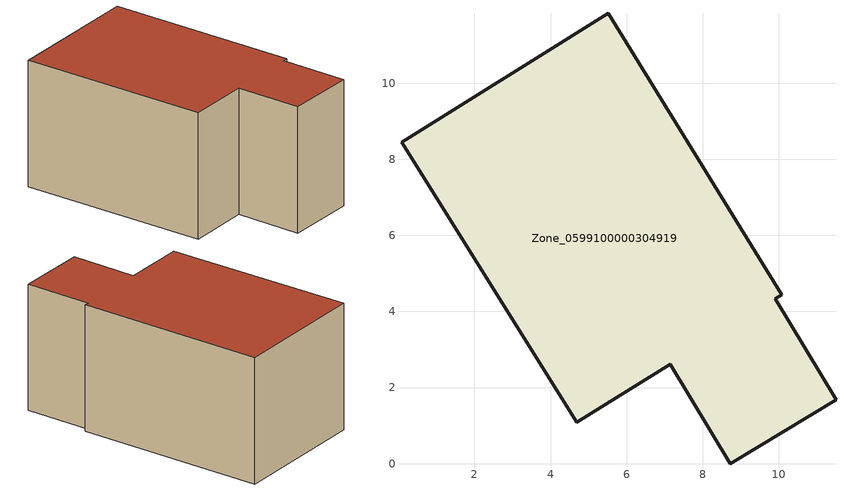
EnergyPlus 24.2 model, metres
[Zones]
Zone_0599100000304919
 floor ground (C_G): 10.08,4.44 9.91,4.33 11.51,1.68 8.72,0 7.15,2.62 4.69,1.09 0.08,8.45 5.52,11.84 z0
 wall outside (C_F): 0.08,8.45 4.69,1.09 7.15,2.62 8.72,0 11.51,1.68 9.91,4.33 10.08,4.44 5.52,11.84 0.08,8.45 z0:5.83
 roof outside (C_R): 11.51,1.68 9.91,4.33 10.08,4.44 5.52,11.84 0.08,8.45 4.69,1.09 7.15,2.62 8.72,0 z5.83
[BUILDING]
Pand.0599100000304919: North Axis=0; Terrain=City; Loads Convergence Tolerance Value=0.04; Temperature Convergence Tolerance Value=0.4; Solar Distribution=FullExterior; Maximum Number of Warmup Days=25; Minimum Number of Warmup Days=1
[Site:Location]
Rotterdam.The.Hague.AP_ZH_NLD Design_Conditions: Latitude=51.96; Longitude=4.45; Time Zone=1; Elevation=-4.5
[SITE:GROUNDTEMPERATURE:BUILDINGSURFACE]
18, 18, 18, 18, 18, 18, 18, 18, 18, 18, 18, 18
[MATERIAL] Thermal Absorptance=0.9; Solar Absorptance=0.7; Visible Absorptance=0.7
Name | Roughness | Thickness | Conductivity | Density | Specific Heat
G.TC.1965-1974 | MediumSmooth | 0.15 | 0.882353 | 540 | 1210
F.TC.1965-1974 | Rough | 0.3 | 0.697674 | 1920 | 840
R.TC.1965-1974 | MediumRough | 0.2 | 0.232558 | 1500 | 1000
[CONSTRUCTION]
C_G: G.TC.1965-1974
C_F: F.TC.1965-1974
C_R: R.TC.1965-1974
[ZONE]
Zone_0599100000304919: Type=1; Multiplier=1; Ceiling Height=Autocalculate; Volume=Autocalculate; Floor Area=autocalculate; Part of Total Floor Area=Yes
[ZONEINFILTRATION:DESIGNFLOWRATE]
Infil_Zone_0599100000304919: Zone or ZoneList or Space or SpaceList=Zone_0599100000304919; Schedule=AlwaysOn; Design Flow Rate Calculation Method=Flow/Area; Flow Rate per Floor Area=0.003; Constant Term Coefficient=1; Temperature Term Coefficient=0; Velocity Term Coefficient=0; Velocity Squared Term Coefficient=0
[HVACTEMPLATE:ZONE:IDEALLOADSAIRSYSTEM]
Zone_0599100000304919: Maximum Heating Supply Air Temperature=50; Minimum Cooling Supply Air Temperature=13; Maximum Heating Supply Air Humidity Ratio=0.0156; Minimum Cooling Supply Air Humidity Ratio=0.0077; Heating Limit=NoLimit; Cooling Limit=NoLimit; Dehumidification Control Type=ConstantSensibleHeatRatio; Cooling Sensible Heat Ratio=0.7; Dehumidification Setpoint=60; Humidification Control Type=None; Humidification Setpoint=30; Outdoor Air Method=None; Outdoor Air Flow Rate per Person=0.00944; Outdoor Air Flow Rate per Zone Floor Area=0; Outdoor Air Flow Rate per Zone=0; Demand Controlled Ventilation Type=None; Outdoor Air Economizer Type=NoEconomizer; Heat Recovery Type=None; Sensible Heat Recovery Effectiveness=0.7; Latent Heat Recovery Effectiveness=0.65
[ZONECONTROL:THERMOSTAT]
ThermostatControl_Zone_0599100000304919: Zone or ZoneList=Zone_0599100000304919; Control Type Schedule=DualSetpointControlType; Control 1=Thermostat_Zone_0599100000304919; Temperature Difference Between Cutout And Setpoint=0
[THERMOSTATSETPOINT:DUALSETPOINT]
Thermostat_Zone_0599100000304919: Heating Setpoint Temperature Schedule=HeatingSetpoint_Zone_0599100000304919; Cooling Setpoint Temperature Schedule=CoolingSetpoint_Zone_0599100000304919
[SCHEDULE:COMPACT]
HeatingSetpoint_Zone_0599100000304919: Through: 12/31, For: AllDays, Until: 24:00, 21
CoolingSetpoint_Zone_0599100000304919: Through: 12/31, For: AllDays, Until: 24:00, 24
DualSetpointControlType: Through: 12/31, For: AllDays, Until: 24:00, 4
AlwaysOn: Through: 12/31, For: AllDays, Until: 24:00, 1
